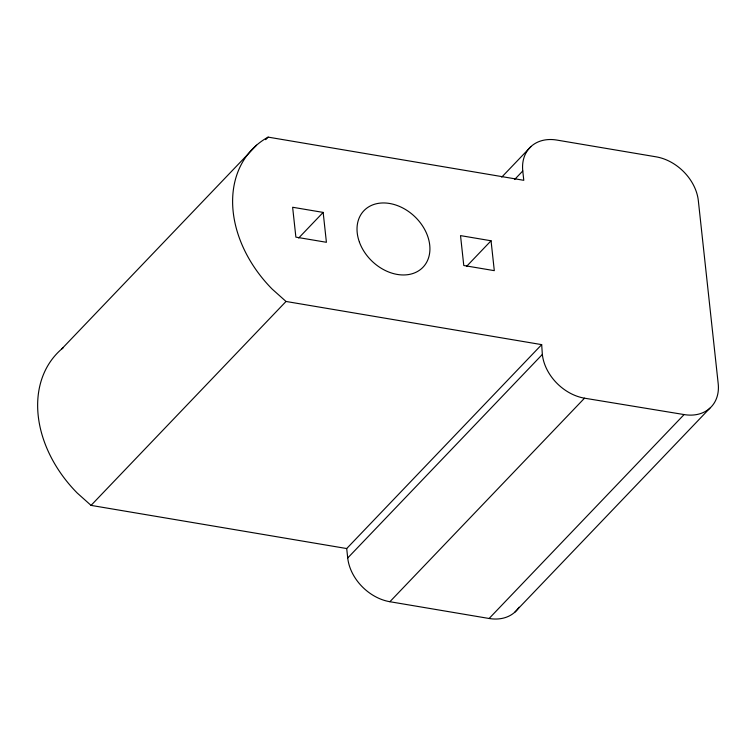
<?xml version="1.0" encoding="UTF-8"?>
<svg xmlns="http://www.w3.org/2000/svg" width="756" height="756" viewBox="0 0 756 756"><rect width="100%" height="100%" fill="white"/><g stroke="black" fill="none" stroke-linecap="round" stroke-linejoin="round"><path stroke-width="1.13" d="M61.605 349.083L256.577 145.171M265.687 139.671L268.134 137.119L523.785 180.315L522.774 170.969A43.045 32.508 43.7 0 1 556.87 140.068L656.113 156.832A43.045 32.508 43.7 0 1 698.327 200.633L718.2 383.67A43.045 32.508 43.7 0 1 684.095 414.571L489.113 618.484L389.888 601.719A42.988 32.47 43.7 0 1 347.722 557.975L346.702 548.544L541.683 344.632L286.023 301.464L272.217 289.132A115.337 87.11 43.7 0 1 268.134 137.119M298.686 238.008L323.162 212.408L292.629 207.257L295.88 237.138L326.412 242.289L323.162 212.408M63.391 347.59A115.337 87.11 43.7 0 0 77.244 493.044L91.051 505.386L286.023 301.464M501.71 177.159L531.081 146.447M514.619 179.503L522.774 170.969M466.575 266.377L491.05 240.777L460.527 235.617L463.778 265.507L494.301 270.657L491.05 240.777M347.722 557.975L542.345 354.441L541.683 344.632M389.888 601.719L584.511 398.185L684.095 414.571M514.912 612.105L709.893 408.193M91.051 505.386L346.702 548.544M519.041 607.238A43.045 32.508 43.7 0 1 489.113 618.484M584.511 398.185A42.988 32.47 43.7 0 1 542.345 354.441M359.45 242.232A40.89 30.883 43.7 0 0 421.829 268.38A40.89 30.883 43.7 0 0 399.121 206.265A40.89 30.883 43.7 0 0 359.45 242.232"/></g></svg>
